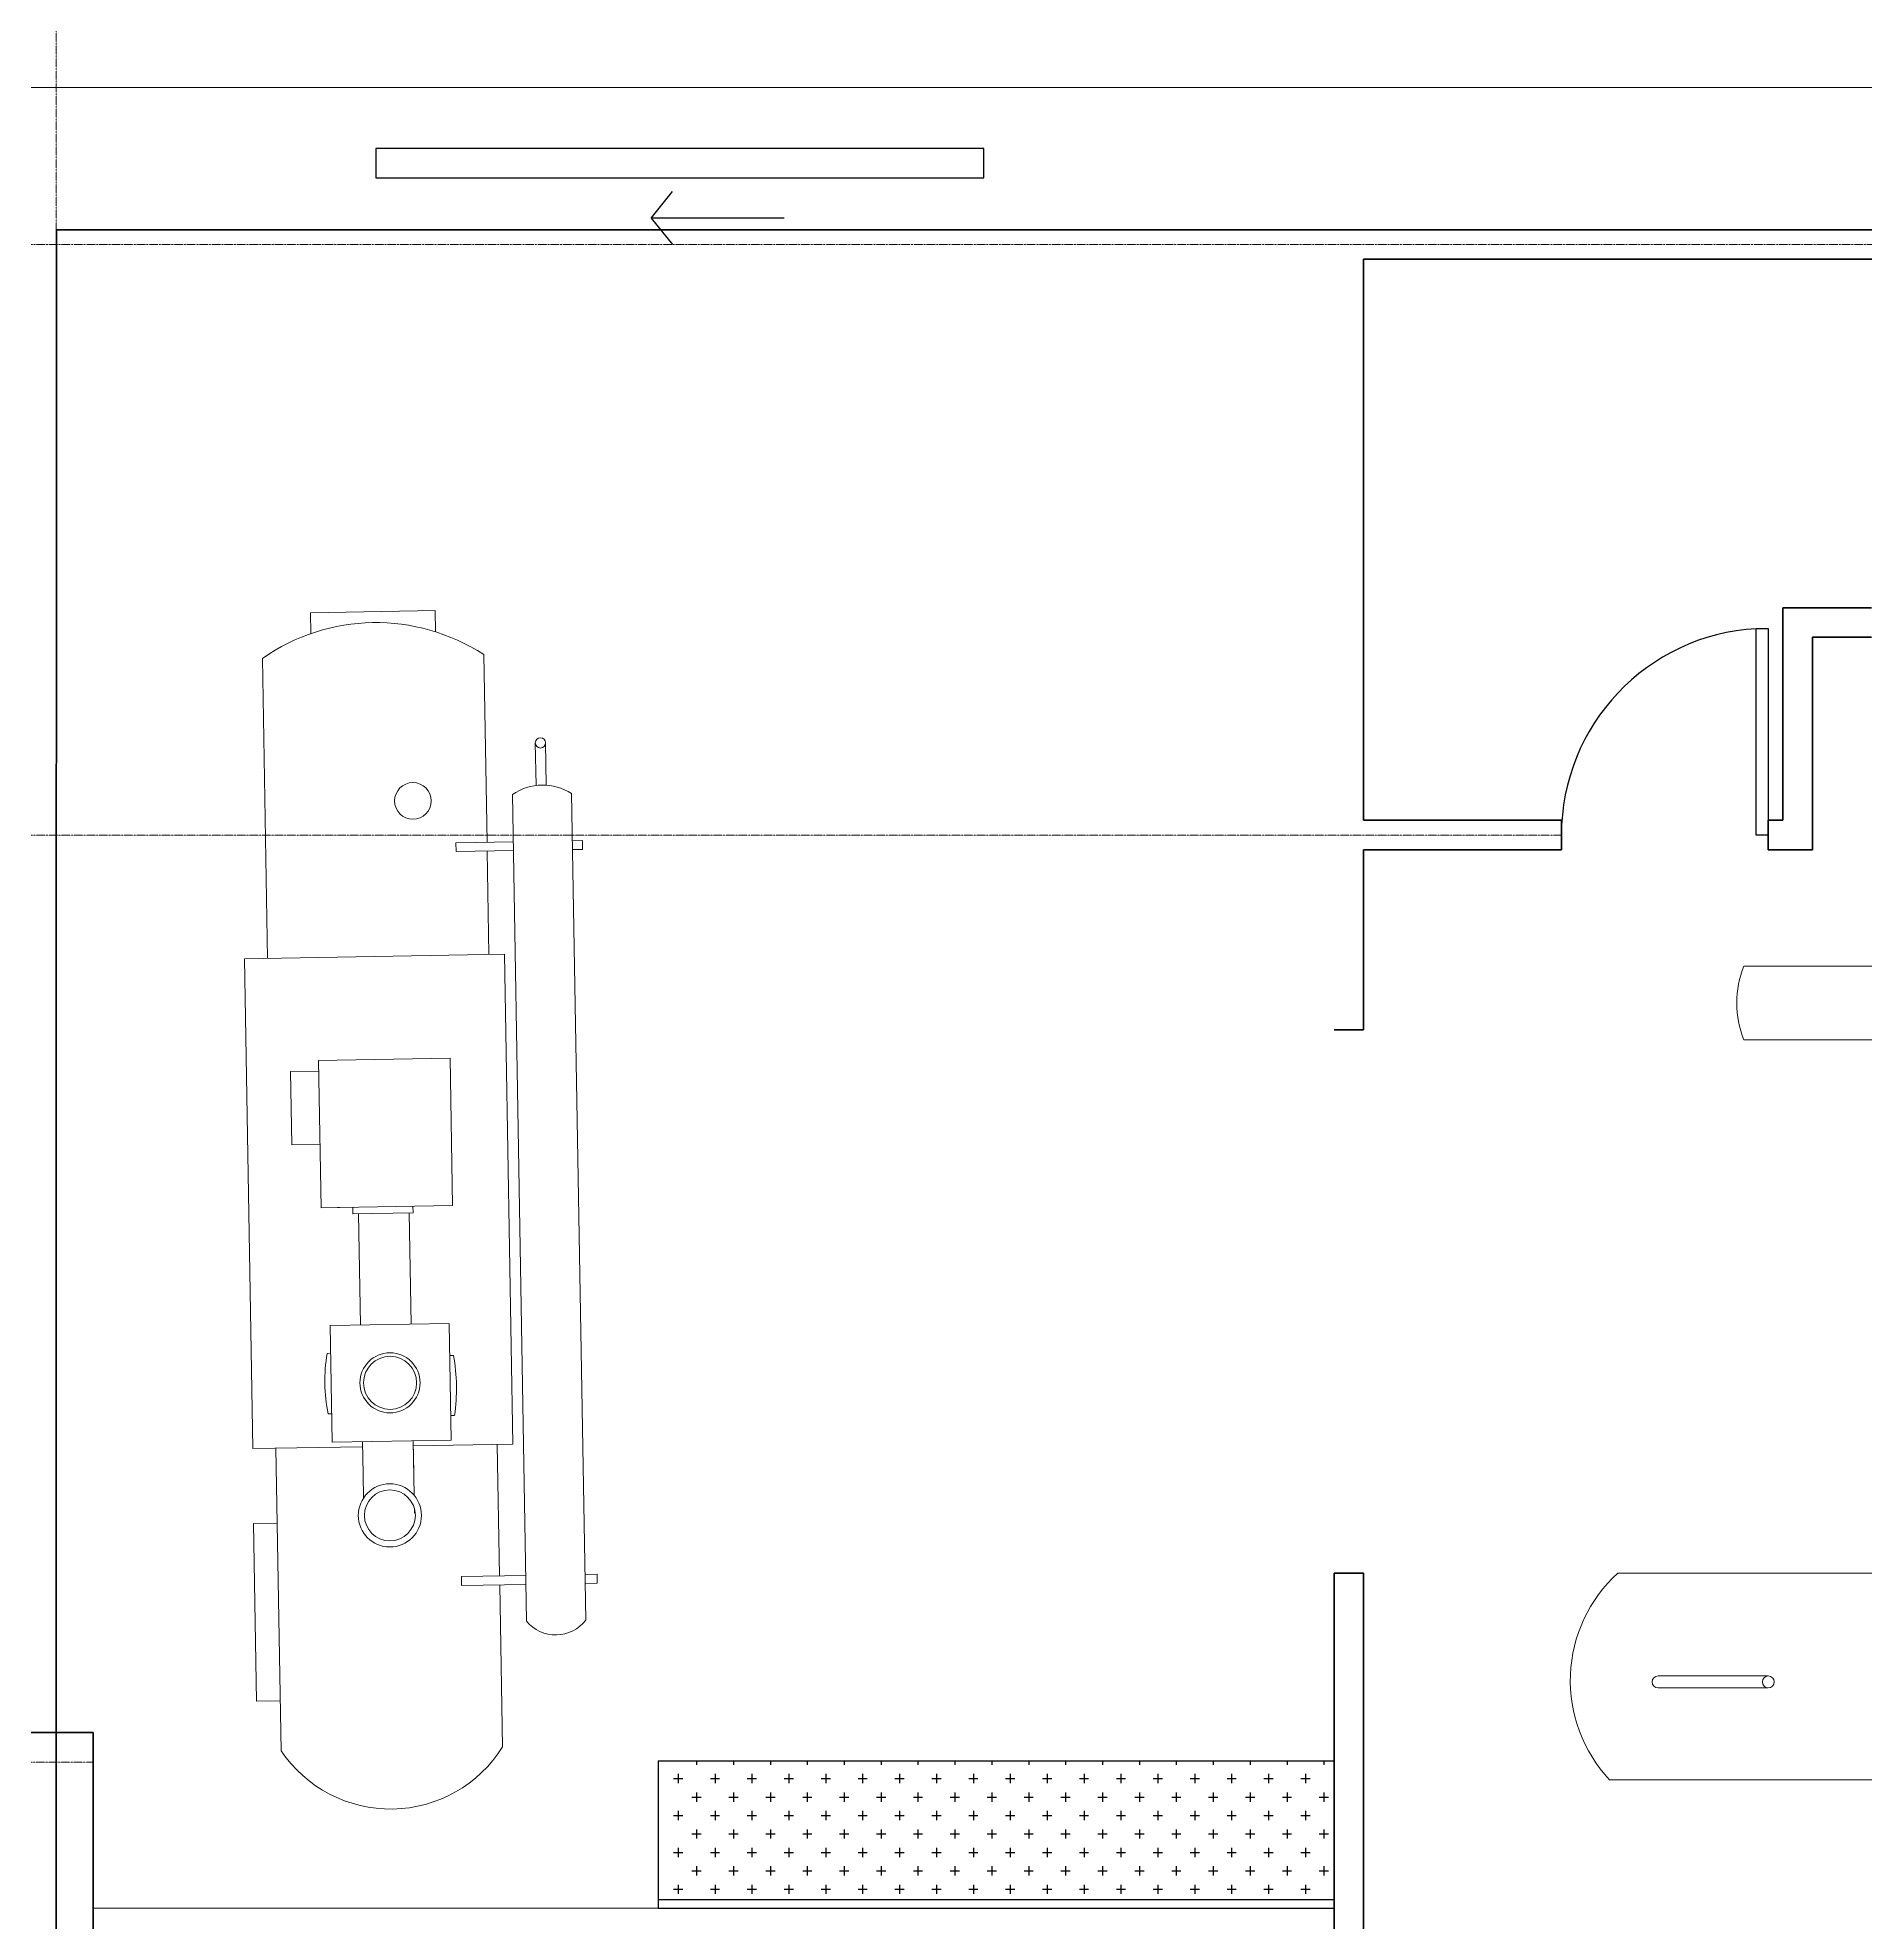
# Model space of a CAD drawing. Header units: inches. Extents: x -955375 to 106222, y -96450 to 64845.
# Drawn here: x 21575 to 27907, y 53290 to 59818 of the extents above; entities that cross this region are included whole.
import ezdxf

# ---------------------------------------------------------------- set-up
doc = ezdxf.new("R2010")
doc.units = ezdxf.units.IN
doc.header["$MEASUREMENT"] = 0
doc.linetypes.add('CENTER2', pattern=[1.125, 0.75, -0.125, 0.125, -0.125])
doc.linetypes.add('CONTINUA', pattern=[0])
for name, color, linetype in [('023_MUROS_2', 7, 'Continuous'), ('A_TEXTOLOCAL', 3, 'Continuous'), ('DIBUJO', 2, 'Continuous')]:
    doc.layers.add(name, color=color, linetype=linetype)
doc.layers.add('06 textos y cotas', color=4, linetype='Continuous', lineweight=15)
doc.layers.add('ACHUTECH', color=24, linetype='Continuous', lineweight=18)
doc.styles.get("Standard").update_dxf_attribs({"font": 'isocp2.shx'})
doc.dimstyles.new('SUPERPEQUEÑA', dxfattribs={"dimtxt": 0.1, "dimasz": 0.05, "dimexe": 0.1, "dimexo": 0.15, "dimgap": 0.05, "dimtad": 1, "dimzin": 0, "dimdsep": 46, "dimtxsty": 'Standard', "dimblk1": 'CRUZZ', "dimblk2": 'CRUZZ', "dimsah": 1, "dimcen": 0.03, "dimse1": 1, "dimse2": 1, "dimclrd": 109, "dimclre": 4, "dimclrt": 173, "dimadec": 0, "dimazin": 0, "dimtfac": 1, "dimtix": 1, "dimtmove": 1, "dimatfit": 3, "dimldrblk": 'CRUZZ', "dimfxl": 1, "dimtolj": 1, "dimtzin": 0, "dimlwd": -1, "dimarcsym": 0})
pattern_1 = [(270, (-1027420.656404769, 2100105.274562685), (63.92695132394253, -63.92695132394255), [31.96347566197127, -95.8904269859138]), (360, (-1027436.6381426, 2100089.292824854), (63.92695132394255, 63.92695132394253), [31.96347566197127, -95.8904269859138])]

# ---------------------------------------------------------------- blocks, each defined once
blk = doc.blocks.new('CRUZ')
at = {"layer": 'DIBUJO', "color": 7, "lineweight": -3}
for p, q in [((-0.2186156304733231, 0), (0.2186156304733231, 0)), ((0, 0.2186156304733231), (0, -0.2186156304733231))]:
    blk.add_line(p, q, dxfattribs=at)
at = {"layer": 'DIBUJO', "color": 7, "lineweight": -3, "const_width": 0.05}
blk.add_lwpolyline([(-0.025000000000091, 0, 1), (0.025000000000091, 0, 1)], format="xyb", close=True, dxfattribs=at)
blk = doc.blocks.new('CRUZZ')
at = {"layer": 'DIBUJO', "color": 3, "xscale": 10, "yscale": 10, "zscale": 10}
blk.add_blockref('CRUZ', (0, 0), dxfattribs=at)
blk = doc.blocks.new('*D126')
at = {"layer": 'ACHUTECH', "color": 7, "ltscale": 500, "transparency": 16777216}
blk.add_line((21511.34577781932, 59645.70909224465), (21766.95358311509, 59645.70909224465), dxfattribs=at)
at = {"layer": 'Defpoints', "color": 0, "linetype": 'CONTINUA', "ltscale": 500, "transparency": 16777216}
for p in [(21767.00358311509, 59645.70909224465), (21767.00358311509, 53946.87366629363), (21511.29577781932, 53742.30742205698)]:
    blk.add_point(p, dxfattribs=at)
at = {"layer": 'ACHUTECH', "color": 7, "linetype": 'CONTINUA', "ltscale": 500, "transparency": 16777216, "xscale": 0.05, "yscale": 0.05, "zscale": 0.05, "rotation": 180}
blk.add_blockref('CRUZZ', (21511.29577781932, 59645.70909224465), dxfattribs=at)
at = {"layer": 'ACHUTECH', "color": 7, "linetype": 'CONTINUA', "ltscale": 500, "transparency": 16777216, "xscale": 0.05, "yscale": 0.05, "zscale": 0.05}
blk.add_blockref('CRUZZ', (21767.00358311509, 59645.70909224465), dxfattribs=at)
at = {"layer": 'ACHUTECH', "color": 7, "linetype": 'CONTINUA', "lineweight": 13, "ltscale": 500, "transparency": 16777216, "insert": (21639.14968046721, 59645.80410700843), "char_height": 0.15, "attachment_point": 5}
blk.add_mtext('\\A1;255.71', dxfattribs=at)
blk = doc.blocks.new('*D127')
at = {"layer": 'ACHUTECH', "color": 7, "ltscale": 500, "transparency": 16777216}
blk.add_line((21766.95358311509, 59645.70909224465), (21639.19968046709, 59645.70909224465), dxfattribs=at)
at = {"layer": 'Defpoints', "color": 0, "linetype": 'CONTINUA', "ltscale": 500, "transparency": 16777216}
for p in [(21639.14968046709, 59645.70909224465), (21639.14968046709, 59153.08458211516), (21767.00358311509, 53946.87366629363)]:
    blk.add_point(p, dxfattribs=at)
at = {"layer": 'ACHUTECH', "color": 7, "linetype": 'CONTINUA', "ltscale": 500, "transparency": 16777216, "xscale": 0.05, "yscale": 0.05, "zscale": 0.05, "rotation": 180}
blk.add_blockref('CRUZZ', (21639.14968046709, 59645.70909224465), dxfattribs=at)
at = {"layer": 'ACHUTECH', "color": 7, "linetype": 'CONTINUA', "ltscale": 500, "transparency": 16777216, "xscale": 0.05, "yscale": 0.05, "zscale": 0.05}
blk.add_blockref('CRUZZ', (21767.00358311509, 59645.70909224465), dxfattribs=at)
at = {"layer": 'ACHUTECH', "color": 7, "linetype": 'CONTINUA', "lineweight": 13, "ltscale": 500, "transparency": 16777216, "insert": (21703.07663179109, 59645.80410700843), "char_height": 0.15, "attachment_point": 5}
blk.add_mtext('\\A1;127.85', dxfattribs=at)
blk = doc.blocks.new('*D128')
at = {"layer": 'ACHUTECH', "color": 7, "ltscale": 500, "transparency": 16777216}
blk.add_line((21639.19968046709, 59645.70909224465), (26169.17907662673, 59645.70909224465), dxfattribs=at)
at = {"layer": 'Defpoints', "color": 0, "linetype": 'CONTINUA', "ltscale": 500, "transparency": 16777216}
for p in [(26169.22907662673, 59645.70909224465), (21639.14968046709, 59153.08458211516), (26169.22907662673, 59050.80145999698)]:
    blk.add_point(p, dxfattribs=at)
at = {"layer": 'ACHUTECH', "color": 7, "linetype": 'CONTINUA', "ltscale": 500, "transparency": 16777216, "xscale": 0.05, "yscale": 0.05, "zscale": 0.05, "rotation": 180}
blk.add_blockref('CRUZZ', (21639.14968046709, 59645.70909224465), dxfattribs=at)
at = {"layer": 'ACHUTECH', "color": 7, "linetype": 'CONTINUA', "ltscale": 500, "transparency": 16777216, "xscale": 0.05, "yscale": 0.05, "zscale": 0.05}
blk.add_blockref('CRUZZ', (26169.22907662673, 59645.70909224465), dxfattribs=at)
at = {"layer": 'ACHUTECH', "color": 7, "linetype": 'CONTINUA', "lineweight": 13, "ltscale": 500, "transparency": 16777216, "insert": (23904.18937854691, 59645.80409224465), "char_height": 0.15, "attachment_point": 5}
blk.add_mtext('\\A1;4530.08', dxfattribs=at)
blk = doc.blocks.new('*D129')
at = {"layer": 'ACHUTECH', "color": 7, "ltscale": 500, "transparency": 16777216}
blk.add_line((26169.27907662673, 59645.70909224465), (29033.10649593908, 59645.70909224465), dxfattribs=at)
at = {"layer": 'Defpoints', "color": 0, "linetype": 'CONTINUA', "ltscale": 500, "transparency": 16777216}
for p in [(29033.15649593908, 59645.70909224465), (26169.22907662673, 59050.80145999698), (29033.15649593908, 59050.80145999698)]:
    blk.add_point(p, dxfattribs=at)
at = {"layer": 'ACHUTECH', "color": 7, "linetype": 'CONTINUA', "ltscale": 500, "transparency": 16777216, "xscale": 0.05, "yscale": 0.05, "zscale": 0.05, "rotation": 180}
blk.add_blockref('CRUZZ', (26169.22907662673, 59645.70909224465), dxfattribs=at)
at = {"layer": 'ACHUTECH', "color": 7, "linetype": 'CONTINUA', "ltscale": 500, "transparency": 16777216, "xscale": 0.05, "yscale": 0.05, "zscale": 0.05}
blk.add_blockref('CRUZZ', (29033.15649593908, 59645.70909224465), dxfattribs=at)
at = {"layer": 'ACHUTECH', "color": 7, "linetype": 'CONTINUA', "lineweight": 13, "ltscale": 500, "transparency": 16777216, "insert": (27601.19278628291, 59645.80410700843), "char_height": 0.15, "attachment_point": 5}
blk.add_mtext('\\A1;2863.93', dxfattribs=at)
blk = doc.blocks.new('*D155')
at = {"layer": 'ACHUTECH', "color": 7, "ltscale": 500, "transparency": 16777216}
blk.add_line((21368.14940685336, 59885.50862510275), (42271.50728302818, 59885.50862510275), dxfattribs=at)
at = {"layer": 'Defpoints', "color": 0, "linetype": 'CONTINUA', "ltscale": 500, "transparency": 16777216}
for p in [(42271.55728302818, 59885.50862510275), (42271.55728302818, 57577.92450149322), (21368.09940685336, 53946.87366629363)]:
    blk.add_point(p, dxfattribs=at)
at = {"layer": 'ACHUTECH', "color": 7, "linetype": 'CONTINUA', "ltscale": 500, "transparency": 16777216, "xscale": 0.05, "yscale": 0.05, "zscale": 0.05, "rotation": 180}
blk.add_blockref('CRUZZ', (21368.09940685336, 59885.50862510275), dxfattribs=at)
at = {"layer": 'ACHUTECH', "color": 7, "linetype": 'CONTINUA', "ltscale": 500, "transparency": 16777216, "xscale": 0.05, "yscale": 0.05, "zscale": 0.05}
blk.add_blockref('CRUZZ', (42271.55728302818, 59885.50862510275), dxfattribs=at)
at = {"layer": 'ACHUTECH', "color": 7, "linetype": 'CONTINUA', "lineweight": 13, "ltscale": 500, "transparency": 16777216, "insert": (31819.82834494077, 59885.60363986653), "char_height": 0.15, "attachment_point": 5}
blk.add_mtext('\\A1;20903.46', dxfattribs=at)
blk = doc.blocks.new('*D178')
at = {"layer": 'ACHUTECH', "color": 7, "ltscale": 500, "transparency": 16777216}
blk.add_line((6285.440136827592, 60544.61916596607), (93195.30900075375, 60544.61916596607), dxfattribs=at)
at = {"layer": 'Defpoints', "color": 0, "linetype": 'CONTINUA', "ltscale": 500, "transparency": 16777216}
for p in [(93195.35900075376, 60544.61916596607), (93195.35900075376, 48341.75857421166), (6285.390136827591, 47809.8863391949)]:
    blk.add_point(p, dxfattribs=at)
at = {"layer": 'ACHUTECH', "color": 7, "linetype": 'CONTINUA', "ltscale": 500, "transparency": 16777216, "xscale": 0.05, "yscale": 0.05, "zscale": 0.05, "rotation": 180}
blk.add_blockref('CRUZZ', (6285.390136827592, 60544.61916596607), dxfattribs=at)
at = {"layer": 'ACHUTECH', "color": 7, "linetype": 'CONTINUA', "ltscale": 500, "transparency": 16777216, "xscale": 0.05, "yscale": 0.05, "zscale": 0.05}
blk.add_blockref('CRUZZ', (93195.35900075376, 60544.61916596607), dxfattribs=at)
at = {"layer": 'ACHUTECH', "color": 7, "linetype": 'CONTINUA', "lineweight": 13, "ltscale": 500, "transparency": 16777216, "insert": (49740.37456879067, 60544.71416596607), "char_height": 0.15, "attachment_point": 5}
blk.add_mtext('\\A1;86909.97', dxfattribs=at)
blk = doc.blocks.new('*D42')
at = {"layer": 'ACHUTECH', "color": 7, "ltscale": 500, "transparency": 16777216}
blk.add_line((5459.321364382964, 59153.03458211518), (5459.321364382964, 59050.851459997), dxfattribs=at)
at = {"layer": 'Defpoints', "color": 0, "linetype": 'CONTINUA', "ltscale": 500, "transparency": 16777216}
for p in [(25610.52918921794, 59153.08458211519), (5459.321364382964, 59050.801459997), (25712.81231133616, 59050.801459997)]:
    blk.add_point(p, dxfattribs=at)
at = {"layer": 'ACHUTECH', "color": 7, "linetype": 'CONTINUA', "ltscale": 500, "transparency": 16777216, "xscale": 0.05, "yscale": 0.05, "zscale": 0.05}
for p, rotation in [((5459.321364382964, 59153.08458211518), 90), ((5459.321364382964, 59050.801459997), 270)]:
    blk.add_blockref('CRUZZ', p, dxfattribs=dict(at, rotation=rotation))
at = {"layer": 'ACHUTECH', "color": 7, "linetype": 'CONTINUA', "lineweight": 13, "ltscale": 500, "transparency": 16777216, "insert": (5459.2263496192, 59101.94302105607), "char_height": 0.15, "attachment_point": 5, "rotation": 90}
blk.add_mtext('\\A1;102.28', dxfattribs=at)
blk = doc.blocks.new('*D43')
at = {"layer": 'ACHUTECH', "color": 7, "ltscale": 500, "transparency": 16777216}
blk.add_line((5459.321364382964, 59050.75145999699), (5459.321364382964, 57107.47213974901), dxfattribs=at)
at = {"layer": 'Defpoints', "color": 0, "linetype": 'CONTINUA', "ltscale": 500, "transparency": 16777216}
for p in [(25712.81231133616, 59050.801459997), (5459.321364382964, 57107.42213974901), (25712.81231133616, 57107.42213974902)]:
    blk.add_point(p, dxfattribs=at)
at = {"layer": 'ACHUTECH', "color": 7, "linetype": 'CONTINUA', "ltscale": 500, "transparency": 16777216, "xscale": 0.05, "yscale": 0.05, "zscale": 0.05}
for p, rotation in [((5459.321364382964, 59050.801459997), 90), ((5459.321364382964, 57107.42213974901), 270)]:
    blk.add_blockref('CRUZZ', p, dxfattribs=dict(at, rotation=rotation))
at = {"layer": 'ACHUTECH', "color": 7, "linetype": 'CONTINUA', "lineweight": 13, "ltscale": 500, "transparency": 16777216, "insert": (5459.226364382979, 58079.11179987299), "char_height": 0.15, "attachment_point": 5, "rotation": 90}
blk.add_mtext('\\A1;1943.38', dxfattribs=at)
blk = doc.blocks.new('*D44')
at = {"layer": 'ACHUTECH', "color": 7, "ltscale": 500, "transparency": 16777216}
blk.add_line((5459.321364382964, 57107.37213974901), (5459.321364382964, 57005.18901763083), dxfattribs=at)
at = {"layer": 'Defpoints', "color": 0, "linetype": 'CONTINUA', "ltscale": 500, "transparency": 16777216}
for p in [(25712.81231133616, 57107.42213974902), (5459.321364382964, 57005.13901763083), (25712.81231133616, 57005.13901763083)]:
    blk.add_point(p, dxfattribs=at)
at = {"layer": 'ACHUTECH', "color": 7, "linetype": 'CONTINUA', "ltscale": 500, "transparency": 16777216, "xscale": 0.05, "yscale": 0.05, "zscale": 0.05}
for p, rotation in [((5459.321364382964, 57107.42213974901), 90), ((5459.321364382964, 57005.13901763083), 270)]:
    blk.add_blockref('CRUZZ', p, dxfattribs=dict(at, rotation=rotation))
at = {"layer": 'ACHUTECH', "color": 7, "linetype": 'CONTINUA', "lineweight": 13, "ltscale": 500, "transparency": 16777216, "insert": (5459.2263496192, 57056.2805786899), "char_height": 0.15, "attachment_point": 5, "rotation": 90}
blk.add_mtext('\\A1;102.28', dxfattribs=at)
blk = doc.blocks.new('*D45')
at = {"layer": 'ACHUTECH', "color": 7, "ltscale": 500, "transparency": 16777216}
blk.add_line((5459.321364382963, 57005.08901763082), (5459.321364382964, 53946.92366629365), dxfattribs=at)
at = {"layer": 'Defpoints', "color": 0, "linetype": 'CONTINUA', "ltscale": 500, "transparency": 16777216}
for p in [(25712.81231133616, 57005.13901763083), (5459.321364382964, 53946.87366629365), (20911.68264156266, 53946.87366629366)]:
    blk.add_point(p, dxfattribs=at)
at = {"layer": 'ACHUTECH', "color": 7, "linetype": 'CONTINUA', "ltscale": 500, "transparency": 16777216, "xscale": 0.05, "yscale": 0.05, "zscale": 0.05}
for p, rotation in [((5459.321364382963, 57005.13901763083), 90), ((5459.321364382964, 53946.87366629365), 270)]:
    blk.add_blockref('CRUZZ', p, dxfattribs=dict(at, rotation=rotation))
at = {"layer": 'ACHUTECH', "color": 7, "linetype": 'CONTINUA', "lineweight": 13, "ltscale": 500, "transparency": 16777216, "insert": (5459.226349619199, 55476.00634196222), "char_height": 0.15, "attachment_point": 5, "rotation": 90}
blk.add_mtext('\\A1;3058.27', dxfattribs=at)
blk = doc.blocks.new('*D183')
at = {"layer": 'ACHUTECH', "color": 7, "ltscale": 500, "transparency": 16777216}
blk.add_line((5118.652739258278, 59050.75145999699), (5118.652739258278, 56381.26197270874), dxfattribs=at)
at = {"layer": 'Defpoints', "color": 0, "linetype": 'CONTINUA', "ltscale": 500, "transparency": 16777216}
for p in [(26169.22907662675, 59050.801459997), (5118.652739258278, 56381.21197270873), (26169.2290766271, 56381.21197270874)]:
    blk.add_point(p, dxfattribs=at)
at = {"layer": 'ACHUTECH', "color": 7, "linetype": 'CONTINUA', "ltscale": 500, "transparency": 16777216, "xscale": 0.05, "yscale": 0.05, "zscale": 0.05}
for p, rotation in [((5118.652739258278, 59050.801459997), 90), ((5118.652739258278, 56381.21197270873), 270)]:
    blk.add_blockref('CRUZZ', p, dxfattribs=dict(at, rotation=rotation))
at = {"layer": 'ACHUTECH', "color": 7, "linetype": 'CONTINUA', "lineweight": 13, "ltscale": 500, "transparency": 16777216, "insert": (5118.557724494513, 57716.00671635285), "char_height": 0.15, "attachment_point": 5, "rotation": 90}
blk.add_mtext('\\A1;2669.59', dxfattribs=at)
blk = doc.blocks.new('*D184')
at = {"layer": 'ACHUTECH', "color": 7, "ltscale": 500, "transparency": 16777216}
blk.add_line((5118.652739258277, 56381.16197270873), (5118.652739258278, 54499.25252573177), dxfattribs=at)
at = {"layer": 'Defpoints', "color": 0, "linetype": 'CONTINUA', "ltscale": 500, "transparency": 16777216}
for p in [(26169.2290766271, 56381.21197270874), (5118.652739258278, 54499.20252573177), (26169.2290766271, 54499.20252573177)]:
    blk.add_point(p, dxfattribs=at)
at = {"layer": 'ACHUTECH', "color": 7, "linetype": 'CONTINUA', "ltscale": 500, "transparency": 16777216, "xscale": 0.05, "yscale": 0.05, "zscale": 0.05}
for p, rotation in [((5118.652739258277, 56381.21197270873), 90), ((5118.652739258278, 54499.20252573177), 270)]:
    blk.add_blockref('CRUZZ', p, dxfattribs=dict(at, rotation=rotation))
at = {"layer": 'ACHUTECH', "color": 7, "linetype": 'CONTINUA', "lineweight": 13, "ltscale": 500, "transparency": 16777216, "insert": (5118.557724494513, 55440.20724922024), "char_height": 0.15, "attachment_point": 5, "rotation": 90}
blk.add_mtext('\\A1;1882.01', dxfattribs=at)
blk = doc.blocks.new('*D185')
at = {"layer": 'ACHUTECH', "color": 7, "ltscale": 500, "transparency": 16777216}
blk.add_line((5118.652739258271, 54499.15252573176), (5118.652739258278, 25409.93259528557), dxfattribs=at)
at = {"layer": 'Defpoints', "color": 0, "linetype": 'CONTINUA', "ltscale": 500, "transparency": 16777216}
for p in [(26169.2290766271, 54499.20252573177), (5118.652739258278, 25409.88259528557), (6592.239503181772, 25409.88259528557)]:
    blk.add_point(p, dxfattribs=at)
at = {"layer": 'ACHUTECH', "color": 7, "linetype": 'CONTINUA', "ltscale": 500, "transparency": 16777216, "xscale": 0.05, "yscale": 0.05, "zscale": 0.05}
for p, rotation in [((5118.652739258271, 54499.20252573177), 90), ((5118.652739258278, 25409.88259528557), 270)]:
    blk.add_blockref('CRUZZ', p, dxfattribs=dict(at, rotation=rotation))
at = {"layer": 'ACHUTECH', "color": 7, "linetype": 'CONTINUA', "lineweight": 13, "ltscale": 500, "transparency": 16777216, "insert": (5118.557651990653, 39954.54256050866), "char_height": 0.15, "attachment_point": 5, "rotation": 90}
blk.add_mtext('\\A1;29089.32', dxfattribs=at)
blk = doc.blocks.new('*D201')
at = {"layer": 'ACHUTECH', "color": 7, "ltscale": 500, "transparency": 16777216}
blk.add_line((4340.116277026855, 59153.03458211518), (4340.116277026864, 15437.32818875104), dxfattribs=at)
at = {"layer": 'Defpoints', "color": 0, "linetype": 'CONTINUA', "ltscale": 500, "transparency": 16777216}
for p in [(21639.1496804671, 59153.08458211519), (4340.116277026864, 15437.27818875104), (6285.390136826663, 15437.27818875104)]:
    blk.add_point(p, dxfattribs=at)
at = {"layer": 'ACHUTECH', "color": 7, "linetype": 'CONTINUA', "ltscale": 500, "transparency": 16777216, "xscale": 0.05, "yscale": 0.05, "zscale": 0.05}
for p, rotation in [((4340.116277026855, 59153.08458211518), 90), ((4340.116277026864, 15437.27818875104), 270)]:
    blk.add_blockref('CRUZZ', p, dxfattribs=dict(at, rotation=rotation))
at = {"layer": 'ACHUTECH', "color": 7, "linetype": 'CONTINUA', "lineweight": 13, "ltscale": 500, "transparency": 16777216, "insert": (4340.021277026869, 37295.1813854331), "char_height": 0.15, "attachment_point": 5, "rotation": 90}
blk.add_mtext('\\A1;43715.81', dxfattribs=at)
blk = doc.blocks.new('A$C6B430051')
at = {"layer": 'ACHUTECH', "color": 7, "linetype": 'CONTINUA', "lineweight": 13, "ltscale": 500}
for p, q in [((0.3732963825223123, 1.080328762863274), (0.3732963825223123, 1.160328762863272)), ((0.3732963825223123, 1.160328762863272), (0.9747256797709268, 1.160328762863272)), ((0.9747256797709268, 1.160328762863272), (0.9747256797711544, 1.080328762863246)), ((1.228758993049041, 0.7865607438098009), (1.228758993049041, 1.158682252722442)), ((1.228758993049041, 1.158682252722442), (2.887861374112617, 1.158682252722428)), ((2.887861374112617, 1.158682252722428), (2.887861374112617, 0.2779422199037071)), ((0.2037843865755349, 1.080328762863274), (1.228758993049041, 1.080328762863274)), ((2.887861374112617, 1.08032876286326), (3.90378438657558, 1.080328762863274)), ((2.503477416719761, 1.008931307484999), (2.255087083891339, 1.008931307484999)), ((2.255087083891339, 1.008931307484999), (2.255087083891567, 0.9135936635838676)), ((2.503477416719761, 0.9135936635838248), (2.503477416719761, 1.008931307484999)), ((1.341872095317512, 0.8895158302038908), (1.341872095317285, 0.901439331098956)), ((1.546882015933078, 0.8895158302038765), (1.546882015932851, 0.9014393310990698)), ((2.040521569426346, 0.4681852230896766), (2.040521569426346, 0.9135936635839244)), ((2.040521569426346, 0.9135936635839244), (2.538977494903292, 0.9135936635838248)), ((2.040521569426346, 0.9135936635839244), (2.040521569426346, 0.8038563253612664)), ((2.538977494903292, 0.9135936635838248), (2.538977494903519, 0.4681852230896766)), ((3.985144400877743, 0.9145547623884482), (4.055759941289579, 0.9145547623884341)), ((4.055759941289579, 0.9145547623884341), (4.055759941289579, 0.4926953410849821)), ((1.641258659676168, 0.8895158302038908), (1.246062663571137, 0.8895158302038908)), ((1.246062663571137, 0.8895158302038908), (1.246062663570683, 0.4862698289880428)), ((1.641258659676168, 0.4862698289880428), (1.641258659676168, 0.8895158302038908)), ((1.054920244215736, 0.7865607438098009), (1.135726965741923, 0.7865607438098009)), ((1.24606266357091, 0.7865607438098009), (1.135726965741923, 0.7865607438097868)), ((1.641258659676168, 0.7865607438097868), (2.017508789776911, 0.7865607438097868)), ((2.017508789776911, 0.8060345361900544), (2.017508789776911, 0.6021892569033298)), ((2.017508789776911, 0.8060345361900544), (2.040521569426346, 0.8060345361900544)), ((1.016968560910299, 0.6149647362153843), (1.000515863859618, 0.6149647362153701)), ((1.24606266357091, 0.6149647362153701), (1.061456010404981, 0.6149647362153843)), ((1.24606266357091, 0.6149647362153701), (1.135726965741696, 0.6149647362153701)), ((1.228758993049268, 0.2779422199037071), (1.228758993049041, 0.6149647362153559)), ((2.017508789776911, 0.6149647362153701), (1.641258659676168, 0.6149647362153701)), ((2.017508789776911, 0.6021892569033298), (2.040521569426118, 0.6021892569033441)), ((0.7529741823891527, 0.4597703623740017), (0.7529741823891527, 0.2411812398486148)), ((0.7529741823891527, 0.4597703623740017), (0.7829741823891255, 0.4597703623740017)), ((0.7829741823891255, 0.4597703623740017), (0.7829741823893528, 0.2411812398486148)), ((1.246062663570683, 0.4862698289880428), (1.641258659676168, 0.4862698289880428)), ((1.328778617240686, 0.4732928966513015), (1.328778617240686, 0.486269828988057)), ((1.532532092991459, 0.4732928966513868), (1.532532092991687, 0.4862698289880428)), ((2.538977494903519, 0.4681852230896766), (2.040521569426346, 0.4681852230896766)), ((4.055759941289579, 0.4926953410849821), (3.984013091824408, 0.4926953410849535)), ((3.238409491694255, 0.4357932555058142), (3.238409491694255, 0.241181239848629)), ((3.238409491694255, 0.4357932555058142), (3.268409491694228, 0.4357932555058142)), ((3.268409491694228, 0.4357932555058142), (3.268409491694228, 0.241181239848629)), ((0.2037843865755349, 0.3303287628632745), (0.7529741823891527, 0.3303287628632887)), ((0.7829741823893528, 0.3303287628632887), (1.228758993049041, 0.3303287628633029)), ((2.887861374112617, 0.3303287628632603), (3.238409491694255, 0.3303287628632745)), ((3.268409491694228, 0.3303287628632745), (3.90378438657558, 0.3303287628632745)), ((2.887861374112617, 0.2779422199037071), (1.228758993049268, 0.2779422199037071)), ((0.6282995830642903, 0.241181239848629), (3.428299583064244, 0.241181239848629)), ((3.601786572642595, 0.1610939414504173), (3.457807041363139, 0.1610939414504173)), ((3.601786572642595, 0.1263543430513891), (3.458304078447781, 0.1263543430513891)), ((3.428299583064244, 0.0411812398486262), (0.6282995830645178, 0.04118123984861199)), ((0.7529741823889254, 0.0411812398486262), (0.7529741823891527, 0)), ((0.7529741823891527, 0), (0.7829741823891255, 0)), ((0.7829741823891255, 0.0411812398486262), (0.7829741823891255, 0)), ((3.238409491694255, 0.0411812398486262), (3.238409491694255, 0.0069627201628464)), ((3.238409491694255, 0.0069627201628464), (3.268409491694228, 0.0069627201628464)), ((3.268409491694002, 0.0411812398486262), (3.268409491694228, 0.0069627201628464))]:
    blk.add_line(p, q, dxfattribs=at)
for centre, radius in [((0.99449815423759, 0.6983369098406911), 0.1069311640147188), ((0.99449815423759, 0.6983369098406911), 0.0863471974707053), ((1.443390636191907, 0.6901109113350686), 0.1019042914904276), ((1.443390636191907, 0.6901109113350686), 0.0898186704143882), ((3.412537320080446, 0.5789927805062689), 0.062114682590618), ((3.601786572642595, 0.1437241422509032), 0.0173697991995141)]:
    blk.add_circle(centre, radius, dxfattribs=at)
for centre, radius, start, end in [((0.4469260593564286, 0.7053287628631894), 0.4469260263653877, 122.9584795350043, 237.0415204649813), ((3.349273488505787, 0.7053287628632461), 0.6694081983948135, 325.9306252976949, 34.06937470230847), ((1.444377055625409, 0.3495261334111035), 0.5613514448808216, 79.47853379411778, 100.5214662058822), ((1.430655355115732, 1.115146653616847), 0.6498885404827952, 260.9810964607596, 279.0189035392668), ((0.7078671413992197, 0.1411812398486916), 0.1277927867266767, 128.5084094642138, 231.4915905359038), ((3.280323533565024, 0.1411812398486063), 0.1785970638767385, 325.9497609411375, 34.05023905887057)]:
    blk.add_arc(centre, radius, start, end, dxfattribs=at)

msp = doc.modelspace()

# ---------------------------------------------------------------- hatches: boundary and pattern name
h = msp.add_hatch()
h.set_pattern_fill('CROSS', scale=255.7078052957702, angle=-90.00000000000001)
h.set_pattern_definition(pattern_1)
h.paths.add_polyline_path([(25299.82253862102, 53368.97402632485), (25299.82253862132, 53849.70470028023), (23755.70101229296, 53849.70470028023), (23755.70101229316, 53368.97402632381)])
h = msp.add_hatch()
h.set_pattern_fill('CROSS', scale=255.7078052957702, angle=-90.00000000000001)
h.set_pattern_definition(pattern_1)
h.paths.add_polyline_path([(25555.53034391687, 53368.97402632485), (25555.5303439171, 53849.70470028023), (25299.82253862132, 53849.70470028023), (25299.82253862102, 53368.97402632485)])
h = msp.add_hatch()
h.set_pattern_fill('CROSS', scale=255.7078052957702, angle=-90.00000000000001)
h.set_pattern_definition(pattern_1)
h.paths.add_polyline_path([(25811.23814921287, 53368.97402632485), (25811.23814921287, 53849.70470028023), (25555.5303439171, 53849.70470028023), (25555.53034391687, 53368.97402632485)])
h = msp.add_hatch()
h.set_pattern_fill('CROSS', scale=255.7078052957702, angle=-90.00000000000001)
h.set_pattern_definition(pattern_1)
h.paths.add_polyline_path([(26066.94595450864, 53368.97402632485), (26066.94595450864, 53849.70470028023), (25811.23814921287, 53849.70470028023), (25811.23814921287, 53368.97402632485)])

# ---------------------------------------------------------------- linework, layer by layer
at = {"color": 7}
for p, q in [((23725.01607565776, 53849.70470028023), (26066.9459545084, 53849.70470028023)), ((23725.01607565747, 53849.70470028023), (23725.01607565776, 53338.28908968858)), ((26066.94595450864, 53849.70470028023), (26066.94595450864, 53338.28908968905)), ((23725.01607565796, 53368.97402632381), (26066.9459545084, 53368.97402632485)), ((23725.01607565796, 53338.28908968858), (26066.9459545084, 53338.28908968963))]:
    msp.add_line(p, q, dxfattribs=at)
msp.add_arc((27570.50784964733, 57056.28057868962), 715.9818548282029, 93.27582895975308, 180, dxfattribs=at)
at = {"layer": '023_MUROS_2', "color": 7, "lineweight": 50}
for p, q in [((21638.99310285228, 55455.2312594878), (21639.97407278977, 59153.19765666761)), ((21639.14968046709, 59153.08458211516), (30945.85087955168, 59153.08458211516)), ((29033.15649593908, 59050.80145999698), (26169.22907662673, 59050.80145999698)), ((26169.22907662673, 57107.42213974899), (26169.22907662673, 59050.80145999698)), ((27928.49877706143, 57843.86061900081), (27621.64941070632, 57843.86061900081)), ((27621.64941070632, 57843.86061900081), (27621.64941070632, 57107.42213974899)), ((27928.49877706143, 57741.5774968826), (27723.93253282488, 57741.5774968826)), ((27723.93253282488, 57741.5774968826), (27723.93253282488, 57005.13901763081)), ((26169.22907662673, 57107.42213974899), (26854.52599481901, 57107.42213974899)), ((26854.52599481901, 57107.42213974899), (26854.52599481901, 57005.13901763057)), ((27621.64941070632, 57107.42213974899), (27570.50784964686, 57107.42213974899)), ((27570.50784964733, 57107.42213974899), (27570.50784964733, 57005.13901763057)), ((26854.52599481901, 57005.13901763057), (26169.22907662673, 57005.13901763081)), ((26169.22907662673, 57005.13901763081), (26169.22907662708, 56381.21197270871)), ((27723.93253282488, 57005.13901763081), (27570.50784964686, 57005.13901763057)), ((26169.22907662708, 56381.21197270871), (26066.9459545084, 56381.211972709)), ((21639.14968046709, 52729.70451308564), (21638.99310285228, 55455.2312594878)), ((26066.9459545084, 51246.59924236995), (26066.9459545084, 54499.20252573174)), ((26066.9459545084, 54499.20252573174), (26169.22907662708, 54499.20252573174)), ((26169.22907662708, 54499.20252573174), (26169.22907662673, 51246.59924236995)), ((21368.09940685336, 53946.87366629363), (21767.00358311509, 53946.87366629363)), ((21767.00358311509, 53946.87366629363), (21767.00358311509, 52729.70451308564))]:
    msp.add_line(p, q, dxfattribs=at)
at = {"layer": '06 textos y cotas', "color": 7, "linetype": 'CENTER2', "lineweight": 5}
for p, q in [((21639.14968046709, 60935.98005214141), (21639.14968046709, 52729.70451308564)), ((3867.531068616601, 59101.94302105602), (96031.68717033847, 59101.94302105602)), ((3867.531068616601, 57056.28057868985), (26854.52599481901, 57056.28057868985)), ((21767.00358311509, 53844.59054417528), (3867.531068616601, 53844.59054417517))]:
    msp.add_line(p, q, dxfattribs=at)
at = {"layer": 'A_TEXTOLOCAL', "color": 7, "lineweight": 30}
for p, q in [((22746.58206034405, 59434.71754076003), (22746.58206034405, 59332.4344186417)), ((24853.61437598102, 59434.71754076003), (22746.58206034405, 59434.71754076003)), ((24853.61437598102, 59332.4344186417), (24853.61437598102, 59434.71754076003)), ((22746.58206034405, 59332.4344186417), (24853.61437598102, 59332.4344186417)), ((23700.52228799554, 59193.67708775162), (23774.89156615397, 59285.41115444711)), ((24161.29482936959, 59193.67708775162), (23700.52228799554, 59193.67708775162)), ((23700.52228799554, 59193.67708775162), (23774.89156615397, 59101.94302105602)), ((27529.59460080016, 57056.28057868962), (27529.59460080016, 57772.26243351788)), ((27529.59460080016, 57772.26243351788), (27570.50784964733, 57772.26243351788)), ((27570.50784964733, 57772.26243351788), (27570.50784964733, 57056.28057868962)), ((27570.50784964733, 57056.28057868962), (27529.59460080016, 57056.28057868962))]:
    msp.add_line(p, q, dxfattribs=at)
at = {"layer": 'ACHUTECH', "color": 7, "linetype": 'CONTINUA', "lineweight": 13, "ltscale": 500}
for p, q in [((27486.29511944175, 56602.41085124497), (29889.9484892219, 56602.41085124497)), ((30145.65629451767, 56346.70304594921), (27486.29511944175, 56346.70304594921)), ((27049.89329893277, 54499.20252573174), (32043.83207458762, 54499.20252573174)), ((26885.21093145505, 54127.63354982607), (26885.21093145505, 54126.88977985094)), ((27189.51671813954, 54143.11025198126), (27571.26827446184, 54143.11025198137)), ((27189.51671813954, 54102.1970031339), (27571.26827446184, 54102.1970031339)), ((27021.50823282967, 53783.22067090361), (32072.21714069072, 53783.22067090361))]:
    msp.add_line(p, q, dxfattribs=at)
at = {"layer": 'ACHUTECH', "color": 4, "linetype": 'CONTINUA', "lineweight": 13, "ltscale": 500}
msp.add_line((21767.00358311509, 53338.28908968963), (26066.9459545084, 53338.28908968963), dxfattribs=at)
at = {"layer": 'ACHUTECH', "color": 7, "linetype": 'CONTINUA', "lineweight": 13, "ltscale": 500}
msp.add_circle((27571.26827446184, 54122.65362755761), 20.45662442366161, dxfattribs=at)
for centre, radius, start, end in [((27810.75824774593, 56474.55694859709), 348.7448093534935, 158.493201192568, 201.506798807432), ((27387.57238760557, 54127.26166484527), 502.361593798655, 132.2357996790128, 223.2236013473786), ((27189.51671813954, 54122.65362755761), 20.45662442366161, 90, 270)]:
    msp.add_arc(centre, radius, start, end, dxfattribs=at)

# ---------------------------------------------------------------- block references
at = {"layer": 'ACHUTECH', "color": 7, "linetype": 'CONTINUA', "lineweight": 13, "ltscale": 500, "xscale": 1022.83122118308, "yscale": 1022.83122118308, "zscale": 1022.83122118308, "rotation": 90.97839027055765}
msp.add_blockref('A$C6B430051', (23526.9321549688, 53694.53798798719), dxfattribs=at)

# ---------------------------------------------------------------- dimensions: what is measured, and where the dimension line sits
at = {"layer": 'ACHUTECH', "color": 7, "linetype": 'CONTINUA', "lineweight": 13, "ltscale": 500}
for base, p1, p2, picture, middle in [((93195.35900075376, 60544.61916596607), (6285.390136827591, 47809.8863391949), (93195.35900075376, 48341.75857421166), '*D178', (49740.37456879067, 60544.71416596607)), ((42271.55728302818, 59885.50862510275), (21368.09940685336, 53946.87366629363), (42271.55728302818, 57577.92450149322), '*D155', (31819.82834494077, 59885.60363986653)), ((21767.00358311509, 59645.70909224465), (21511.29577781932, 53742.30742205698), (21767.00358311509, 53946.87366629363), '*D126', (21639.14968046721, 59645.80410700843)), ((21639.14968046709, 59645.70909224465), (21767.00358311509, 53946.87366629363), (21639.14968046709, 59153.08458211516), '*D127', (21703.07663179109, 59645.80410700843)), ((26169.22907662673, 59645.70909224465), (21639.14968046709, 59153.08458211516), (26169.22907662673, 59050.80145999698), '*D128', (23904.18937854691, 59645.80409224465)), ((29033.15649593908, 59645.70909224465), (26169.22907662673, 59050.80145999698), (29033.15649593908, 59050.80145999698), '*D129', (27601.19278628291, 59645.80410700843))]:
    dim = msp.add_linear_dim(base=base, p1=p1, p2=p2, dimstyle='SUPERPEQUEÑA', override={"dimtxt": 0.15, "dimgap": 0.02, "dimclrd": 7, "dimclrt": 7, "dimfxl": 0.2}, dxfattribs=at)
    dim.commit()
    dim.dimension.update_dxf_attribs({"geometry": picture, "text_midpoint": middle})
for base, p1, p2, picture, middle in [((4340.116277026864, 15437.27818875104), (21639.14968046709, 59153.08458211516), (6285.39013682666, 15437.27818875104), '*D201', (4340.021277026869, 37295.1813854331)), ((5459.321364382964, 59050.801459997), (25610.52918921793, 59153.08458211516), (25712.81231133614, 59050.80145999698), '*D42', (5459.2263496192, 59101.94302105607)), ((5118.652739258278, 56381.21197270873), (26169.22907662673, 59050.80145999698), (26169.22907662708, 56381.21197270871), '*D183', (5118.557724494513, 57716.00671635285)), ((5459.321364382964, 57107.42213974901), (25712.81231133614, 59050.80145999698), (25712.81231133614, 57107.42213974899), '*D43', (5459.226364382979, 58079.11179987299)), ((5459.321364382964, 57005.13901763083), (25712.81231133614, 57107.42213974899), (25712.81231133614, 57005.13901763081), '*D44', (5459.2263496192, 57056.2805786899)), ((5459.321364382964, 53946.87366629365), (25712.81231133614, 57005.13901763081), (20911.68264156265, 53946.87366629363), '*D45', (5459.226349619199, 55476.00634196222)), ((5118.652739258278, 54499.20252573177), (26169.22907662708, 56381.21197270871), (26169.22907662708, 54499.20252573174), '*D184', (5118.557724494513, 55440.20724922024)), ((5118.652739258278, 25409.88259528557), (26169.22907662708, 54499.20252573174), (6592.239503181769, 25409.88259528555), '*D185', (5118.557651990653, 39954.54256050866))]:
    dim = msp.add_linear_dim(base=base, p1=p1, p2=p2, angle=90, dimstyle='SUPERPEQUEÑA', override={"dimtxt": 0.15, "dimgap": 0.02, "dimclrd": 7, "dimclrt": 7, "dimfxl": 0.2}, dxfattribs=at)
    dim.commit()
    dim.dimension.update_dxf_attribs({"geometry": picture, "text_midpoint": middle})

doc.saveas('drawing.dxf')
